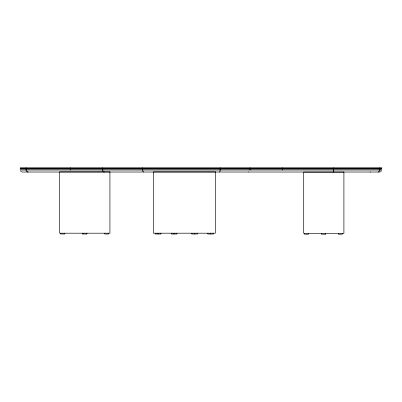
<?xml version="1.0" encoding="UTF-8"?>
<svg xmlns="http://www.w3.org/2000/svg" width="402" height="402" viewBox="0 0 402 402"><rect width="100%" height="100%" fill="white"/><g stroke="black" fill="none" stroke-linecap="round" stroke-linejoin="round"><path stroke-width="0.6" d="M381.498 170.92L380.362 171.86M20.1 167.8L381.9 167.8M20.1 168.403L381.9 168.403M20.1 169.006L381.9 169.006M20.1 170.011L381.9 170.011M22.11 172.021L379.89 172.021M21.638 171.86L20.502 170.92M379.915 167.8L379.915 168.403M379.915 169.006L379.915 170.011A2.724 2.548 -90 0 1 378.021 172.021M378.965 168.403L378.965 169.006M342.353 233.396L342.353 234.2L338.333 234.2L338.333 233.396M333.509 168.403L333.509 169.006M333.333 167.8L333.333 168.403M333.333 169.006L333.333 170.011A2.713 0.477 90 0 0 333.685 172.021M325.635 233.396L325.635 234.2L321.349 234.2L321.349 233.396M325.369 233.396L325.369 234.2M308.505 233.396L308.505 234.2L304.485 234.2L304.485 233.396M282.596 167.8L282.596 168.403M282.596 169.006L282.596 170.011M282.541 168.403L282.541 169.006M250.064 167.8L250.064 168.403M250.064 169.006L250.064 170.011M249.059 168.403L249.059 169.006M220.19 167.8L220.19 168.403M220.19 169.006L220.19 170.011A2.713 0.879 -90 0 1 219.537 172.021M219.864 168.403L219.864 169.006M213.482 233.195L213.482 233.999L207.799 233.999L207.799 233.195M210.643 233.195L210.643 233.999M197.482 233.195L197.482 233.999L191.794 233.999L191.794 233.195M194.638 233.195L194.638 233.999M176.915 233.195L176.915 233.999L171.232 233.999L171.232 233.195M174.076 233.195L174.076 233.999M160.931 233.195L160.931 233.999L155.242 233.999L155.242 233.195M158.087 233.195L158.087 233.999M143.057 168.403L143.057 169.006M142.434 167.8L142.434 168.403M142.434 169.006L142.434 170.011A2.724 1.683 -90 0 0 143.685 172.021M108.686 233.195L108.686 233.999L104.666 233.999L104.666 233.195M103.404 168.403L103.404 169.006M102.555 167.8L102.555 168.403M102.555 169.006L102.555 170.011A2.713 2.301 -90 0 0 104.259 172.021M86.943 233.195L86.943 233.999L82.661 233.999L82.661 233.195M86.681 233.195L86.681 233.999M82.923 233.195L82.923 233.999M70.551 167.8L70.551 168.403M70.551 169.006L70.551 170.011M70.45 168.403L70.45 169.006M64.787 233.195L64.787 233.999L60.767 233.999L60.767 233.195M26.894 168.403L26.894 169.006M26.085 167.8L26.085 168.403M26.085 169.006L26.085 170.011A2.724 2.186 90 0 0 27.708 172.021M28.21 172.021A2.719 2.226 -90 0 1 27.823 171.86M248.627 172.021A2.719 0.709 -90 0 1 248.501 171.86M370.428 171.86A2.719 2.08 -90 0 1 370.061 172.021M109.927 171.89L59.677 171.89L59.677 233.195L109.927 233.195L109.927 171.89M215.397 171.89L153.353 171.89L153.353 233.195L215.397 233.195L215.397 171.89M343.906 172.091L303.706 172.091L303.706 233.396L343.906 233.396L343.906 172.091"/></g></svg>
